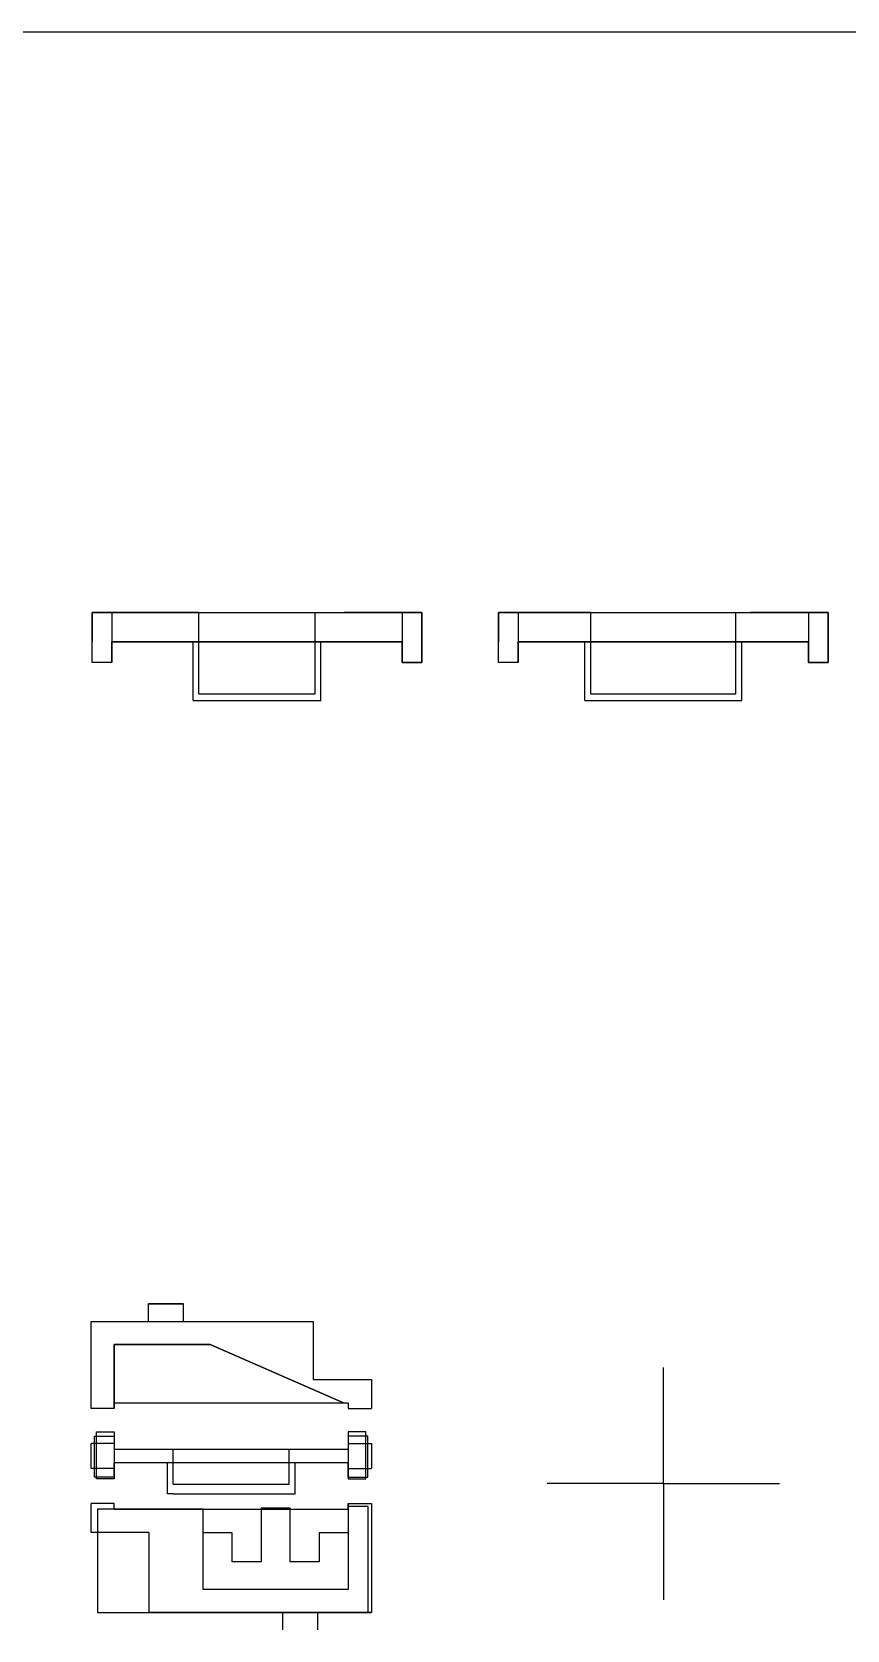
# Model space of a CAD drawing. Extents: x -12.5 to 12.5, y -12.5 to 12.5.
# Drawn here: x -5.44 to 1.58, y -1.26 to 12.5 of the extents above; entities that cross this region are included whole.
import ezdxf

# ---------------------------------------------------------------- set-up
doc = ezdxf.new("R2010")
doc.units = 0
doc.header["$MEASUREMENT"] = 0
for name, color, linetype in [('10_ADHESIVE', 5, 'CONTINUOUS'), ('11_KAPTON', 7, 'CONTINUOUS'), ('12_ADHESIVE', 5, 'CONTINUOUS'), ('13_KAPTON', 2, 'CONTINUOUS'), ('1_KA', 6, 'CONTINUOUS'), ('2_ADH', 6, 'CONTINUOUS'), ('3_KA', 6, 'CONTINUOUS'), ('4_ADH', 6, 'CONTINUOUS'), ('5_CF', 6, 'CONTINUOUS'), ('6_ADHESIVE', 4, 'CONTINUOUS'), ('7_KAPTON', 2, 'CONTINUOUS'), ('8_ADHESIVE', 3, 'CONTINUOUS'), ('9_CF', 3, 'CONTINUOUS')]:
    doc.layers.add(name, color=color, linetype=linetype)

msp = doc.modelspace()

# ---------------------------------------------------------------- linework, layer by layer
at = {"layer": '10_ADHESIVE', "linetype": 'Continuous'}
for p, q in [((-12.5, 12.5), (12.5, 12.5)), ((-4.73, 0.697), (-2.715, 0.697)), ((-4.73, 0.697), (-4.73, 0.647)), ((-2.715, 0.697), (-2.715, 0.647)), ((-4.73, 0.347), (-4.73, 0.297)), ((-4.73, 0.347), (-4.73, 0.297)), ((-4.73, 0.297), (-2.715, 0.297)), ((-2.715, 0.347), (-2.715, 0.297)), ((-4.272, 0.18), (-4.73, 0.18)), ((-4.73, 0.13), (-4.73, 0.18)), ((-2.715, 0.18), (-3.172, 0.18)), ((-2.715, 0.18), (-2.715, 0.13)), ((-4.73, -0.22), (-4.73, -0.17))]:
    msp.add_line(p, q, dxfattribs=at)
at = {"layer": '10_ADHESIVE'}
for p, q in [((-4.92, 7.25), (-4.92, 7.5)), ((-4.92, 7.5), (-4.92, 7.25)), ((-4.25, 7.5), (-4.92, 7.5)), ((-4, 7.5), (-4.25, 7.5)), ((-4, 7.5), (-3, 7.5)), ((-3, 7.5), (-2.75, 7.5)), ((-2.08, 7.5), (-2.75, 7.5)), ((-2.08, 7.5), (-2.08, 7.25)), ((-1.42, 7.25), (-1.42, 7.5)), ((-1.42, 7.5), (-1.42, 7.25)), ((-0.75, 7.5), (-1.42, 7.5)), ((-0.625, 7.5), (-0.875, 7.5)), ((-0.625, 7.5), (0.625, 7.5)), ((0.625, 7.5), (0.75, 7.5)), ((1.42, 7.5), (0.75, 7.5)), ((1.42, 7.5), (1.42, 7.25)), ((-4.92, 7.072), (-4.92, 7.25)), ((-4.92, 7.072), (-4.92, 7.25)), ((-4.75, 7.25), (-4.75, 7.072)), ((-4.75, 7.25), (-4.05, 7.25)), ((-4.05, 6.744), (-4.05, 7.25)), ((-2.95, 6.744), (-2.95, 7.25)), ((-2.95, 7.25), (-2.25, 7.25)), ((-2.25, 7.25), (-2.25, 7.072)), ((-2.08, 7.072), (-2.08, 7.25)), ((-1.42, 7.072), (-1.42, 7.25)), ((-1.42, 7.072), (-1.42, 7.25)), ((-1.25, 7.25), (-1.25, 7.072)), ((-1.25, 7.25), (-0.675, 7.25)), ((-0.675, 6.744), (-0.675, 7.25)), ((0.675, 6.744), (0.675, 7.25)), ((0.675, 7.25), (1.25, 7.25)), ((1.25, 7.25), (1.25, 7.072)), ((1.42, 7.072), (1.42, 7.25)), ((-4.75, 7.072), (-4.92, 7.072)), ((-2.25, 7.072), (-2.08, 7.072)), ((-1.25, 7.072), (-1.42, 7.072)), ((1.25, 7.072), (1.42, 7.072)), ((-4.05, 6.744), (-2.95, 6.744)), ((-3.75, 6.744), (-2.95, 6.744)), ((-0.675, 6.744), (0.675, 6.744)), ((-0.675, 6.744), (0.675, 6.744)), ((-4.434, 1.397), (-4.434, 1.547)), ((-4.434, 1.547), (-4.134, 1.547)), ((-4.134, 1.397), (-4.134, 1.547)), ((-4.93, 0.647), (-4.93, 1.397)), ((-4.93, 1.397), (-4.434, 1.397)), ((-4.134, 1.397), (-3.015, 1.397)), ((-3.015, 1.397), (-3.015, 0.897)), ((-3.015, 0.897), (-2.515, 0.897)), ((-2.515, 0.897), (-2.515, 0.647)), ((-4.73, 0.647), (-4.93, 0.647)), ((-2.715, 0.647), (-2.515, 0.647)), ((-4.73, 0.347), (-4.93, 0.347)), ((-2.715, 0.347), (-2.515, 0.347)), ((-4.272, 0.146), (-4.272, 0.18)), ((-4.272, -0.088), (-4.272, 0.146)), ((-3.172, -0.088), (-3.172, 0.18)), ((-4.73, 0.13), (-4.93, 0.13)), ((-2.715, 0.13), (-2.515, 0.13)), ((-4.222, -0.088), (-4.272, -0.088)), ((-4.222, -0.088), (-3.222, -0.088)), ((-3.222, -0.088), (-3.172, -0.088)), ((-4.73, -0.17), (-4.93, -0.17)), ((-4.73, -0.22), (-3.965, -0.22)), ((-3.965, -0.22), (-2.715, -0.22)), ((-2.715, -0.17), (-2.515, -0.17)), ((-2.715, -0.22), (-2.715, -0.17))]:
    msp.add_line(p, q, dxfattribs=at)
for points in [[(-4.93, 0.13), (-4.93, 0.347)], [(-2.515, 0.347), (-2.515, 0.13)], [(-2.515, -0.17), (-2.515, -1.11), (-4.43, -1.11), (-4.43, -0.42), (-4.93, -0.42), (-4.93, -0.17)]]:
    msp.add_lwpolyline(points, dxfattribs=at)
at = {"layer": '11_KAPTON', "linetype": 'Continuous'}
for p, q in [((-12.5, 12.5), (12.5, 12.5)), ((-4.73, 0.697), (-2.715, 0.697)), ((-4.73, 0.697), (-4.73, 0.647)), ((-2.715, 0.697), (-2.715, 0.647)), ((-4.73, 0.347), (-4.73, 0.297)), ((-4.73, 0.347), (-4.73, 0.297)), ((-4.73, 0.297), (-4.222, 0.297)), ((-3.222, 0.297), (-2.715, 0.297)), ((-2.715, 0.347), (-2.715, 0.297)), ((-4.272, 0.18), (-4.73, 0.18)), ((-4.73, 0.13), (-4.73, 0.18)), ((-2.715, 0.18), (-3.172, 0.18)), ((-2.715, 0.18), (-2.715, 0.13)), ((-4.73, -0.22), (-4.73, -0.17))]:
    msp.add_line(p, q, dxfattribs=at)
at = {"layer": '11_KAPTON'}
for p, q in [((-4.92, 7.25), (-4.92, 7.5)), ((-4.92, 7.5), (-4.92, 7.25)), ((-4.25, 7.5), (-4.92, 7.5)), ((-4, 7.5), (-4.25, 7.5)), ((-4, 6.8), (-4, 7.5)), ((-3, 6.8), (-3, 7.5)), ((-3, 7.5), (-2.75, 7.5)), ((-2.08, 7.5), (-2.75, 7.5)), ((-2.08, 7.5), (-2.08, 7.25)), ((-1.42, 7.25), (-1.42, 7.5)), ((-1.42, 7.5), (-1.42, 7.25)), ((-0.75, 7.5), (-1.42, 7.5)), ((-0.625, 7.5), (-0.875, 7.5)), ((-0.625, 6.8), (-0.625, 7.5)), ((0.625, 6.8), (0.625, 7.5)), ((0.625, 7.5), (0.75, 7.5)), ((1.42, 7.5), (0.75, 7.5)), ((1.42, 7.5), (1.42, 7.25)), ((-4.92, 7.072), (-4.92, 7.25)), ((-4.92, 7.072), (-4.92, 7.25)), ((-4.75, 7.25), (-4.75, 7.072)), ((-4.75, 7.25), (-4.05, 7.25)), ((-4.05, 6.744), (-4.05, 7.25)), ((-2.95, 6.744), (-2.95, 7.25)), ((-2.95, 7.25), (-2.25, 7.25)), ((-2.25, 7.25), (-2.25, 7.072)), ((-2.08, 7.072), (-2.08, 7.25)), ((-1.42, 7.072), (-1.42, 7.25)), ((-1.42, 7.072), (-1.42, 7.25)), ((-1.25, 7.25), (-1.25, 7.072)), ((-1.25, 7.25), (-0.675, 7.25)), ((-0.675, 6.744), (-0.675, 7.25)), ((0.675, 6.744), (0.675, 7.25)), ((0.675, 7.25), (1.25, 7.25)), ((1.25, 7.25), (1.25, 7.072)), ((1.42, 7.072), (1.42, 7.25)), ((-4.75, 7.072), (-4.92, 7.072)), ((-2.25, 7.072), (-2.08, 7.072)), ((-1.25, 7.072), (-1.42, 7.072)), ((1.25, 7.072), (1.42, 7.072)), ((-4.05, 6.744), (-2.95, 6.744)), ((-4, 6.8), (-3, 6.8)), ((-3.75, 6.8), (-3, 6.8)), ((-3.75, 6.744), (-2.95, 6.744)), ((-0.675, 6.744), (0.675, 6.744)), ((-0.675, 6.744), (0.675, 6.744)), ((-0.625, 6.8), (0.625, 6.8)), ((-0.25, 6.8), (0.625, 6.8)), ((-4.434, 1.397), (-4.434, 1.547)), ((-4.434, 1.547), (-4.134, 1.547)), ((-4.134, 1.397), (-4.134, 1.547)), ((-4.93, 0.647), (-4.93, 1.397)), ((-4.93, 1.397), (-4.434, 1.397)), ((-4.134, 1.397), (-3.015, 1.397)), ((-3.015, 1.397), (-3.015, 0.897)), ((0, 0), (0, 1)), ((-3.015, 0.897), (-2.515, 0.897)), ((-2.515, 0.897), (-2.515, 0.647)), ((-4.73, 0.647), (-4.93, 0.647)), ((-2.715, 0.647), (-2.515, 0.647)), ((-4.73, 0.347), (-4.93, 0.347)), ((-4.222, -0.004), (-4.222, 0.297)), ((-3.222, -0.004), (-3.222, 0.297)), ((-2.715, 0.347), (-2.515, 0.347)), ((-4.272, 0.146), (-4.272, 0.18)), ((-4.272, -0.088), (-4.272, 0.146)), ((-3.172, -0.088), (-3.172, 0.18)), ((-4.73, 0.13), (-4.93, 0.13)), ((-2.715, 0.13), (-2.515, 0.13)), ((-4.222, -0.088), (-4.272, -0.088)), ((-4.222, -0.004), (-3.222, -0.004)), ((-4.222, -0.088), (-3.222, -0.088)), ((-3.222, -0.088), (-3.172, -0.088)), ((0, 0), (-1, 0)), ((0, 0), (1, 0)), ((0, 0), (0, -1)), ((-4.73, -0.17), (-4.93, -0.17)), ((-4.73, -0.22), (-3.965, -0.22)), ((-3.965, -0.22), (-2.715, -0.22)), ((-2.715, -0.17), (-2.515, -0.17)), ((-2.715, -0.22), (-2.715, -0.17))]:
    msp.add_line(p, q, dxfattribs=at)
for points in [[(-4.93, 0.13), (-4.93, 0.347)], [(-2.515, 0.347), (-2.515, 0.13)], [(-2.515, -0.17), (-2.515, -1.11), (-4.43, -1.11), (-4.43, -0.42), (-4.93, -0.42), (-4.93, -0.17)]]:
    msp.add_lwpolyline(points, dxfattribs=at)
at = {"layer": '12_ADHESIVE'}
for p, q in [((-4.434, 1.397), (-4.434, 1.547)), ((-4.434, 1.547), (-4.134, 1.547)), ((-4.134, 1.397), (-4.134, 1.547)), ((-4.93, 0.647), (-4.93, 1.397)), ((-4.93, 1.397), (-4.434, 1.397)), ((-4.134, 1.397), (-3.015, 1.397)), ((-3.015, 1.397), (-3.015, 0.897)), ((-3.015, 0.897), (-2.515, 0.897)), ((-2.515, 0.897), (-2.515, 0.647)), ((-4.73, 0.647), (-4.93, 0.647)), ((-2.715, 0.647), (-2.515, 0.647)), ((-4.73, 0.347), (-4.93, 0.347)), ((-2.715, 0.347), (-2.515, 0.347)), ((-4.272, 0.146), (-4.272, 0.18)), ((-4.272, -0.088), (-4.272, 0.146)), ((-3.172, -0.088), (-3.172, 0.18)), ((-4.73, 0.13), (-4.93, 0.13)), ((-2.715, 0.13), (-2.515, 0.13)), ((-4.222, -0.088), (-4.272, -0.088)), ((-4.222, -0.088), (-3.222, -0.088)), ((-3.222, -0.088), (-3.172, -0.088)), ((-4.73, -0.17), (-4.93, -0.17)), ((-4.73, -0.22), (-3.965, -0.22)), ((-3.965, -0.22), (-2.715, -0.22)), ((-2.715, -0.17), (-2.515, -0.17)), ((-2.715, -0.22), (-2.715, -0.17))]:
    msp.add_line(p, q, dxfattribs=at)
at = {"layer": '12_ADHESIVE', "linetype": 'Continuous'}
for p, q in [((-4.73, 0.697), (-2.715, 0.697)), ((-4.73, 0.697), (-4.73, 0.647)), ((-2.715, 0.697), (-2.715, 0.647)), ((-4.73, 0.347), (-4.73, 0.297)), ((-4.73, 0.347), (-4.73, 0.297)), ((-4.73, 0.297), (-2.715, 0.297)), ((-2.715, 0.347), (-2.715, 0.297)), ((-4.272, 0.18), (-4.73, 0.18)), ((-4.73, 0.13), (-4.73, 0.18)), ((-2.715, 0.18), (-3.172, 0.18)), ((-2.715, 0.18), (-2.715, 0.13)), ((-4.73, -0.22), (-4.73, -0.17))]:
    msp.add_line(p, q, dxfattribs=at)
at = {"layer": '12_ADHESIVE'}
for points in [[(-4.93, 0.13), (-4.93, 0.347)], [(-2.515, 0.347), (-2.515, 0.13)], [(-2.515, -0.17), (-2.515, -1.11), (-4.43, -1.11), (-4.43, -0.42), (-4.93, -0.42), (-4.93, -0.17)]]:
    msp.add_lwpolyline(points, dxfattribs=at)
at = {"layer": '13_KAPTON', "linetype": 'Continuous'}
for p, q in [((-12.5, 12.5), (12.5, 12.5)), ((-12.5, 12.5), (12.5, 12.5)), ((-4.73, 0.697), (-2.715, 0.697)), ((-4.73, 0.697), (-4.73, 0.647)), ((-2.715, 0.697), (-2.715, 0.647)), ((-4.73, 0.347), (-4.73, 0.297)), ((-4.73, 0.347), (-4.73, 0.297)), ((-4.73, 0.297), (-2.715, 0.297)), ((-2.715, 0.347), (-2.715, 0.297)), ((-4.272, 0.18), (-4.73, 0.18)), ((-4.73, 0.13), (-4.73, 0.18)), ((-2.715, 0.18), (-3.172, 0.18)), ((-2.715, 0.18), (-2.715, 0.13)), ((-4.73, -0.22), (-4.73, -0.17))]:
    msp.add_line(p, q, dxfattribs=at)
at = {"layer": '13_KAPTON'}
for p, q in [((-4.92, 7.072), (-4.92, 7.5)), ((-4.92, 7.5), (-2.08, 7.5)), ((-4.92, 7.25), (-4.92, 7.5)), ((-4.92, 7.5), (-4.92, 7.25)), ((-4.25, 7.5), (-4.92, 7.5)), ((-4, 7.5), (-4.25, 7.5)), ((-4, 7.5), (-3, 7.5)), ((-3, 7.5), (-2.75, 7.5)), ((-2.08, 7.5), (-2.75, 7.5)), ((-2.08, 7.5), (-2.08, 7.072)), ((-2.08, 7.5), (-2.08, 7.25)), ((-1.42, 7.072), (-1.42, 7.5)), ((-1.42, 7.5), (1.42, 7.5)), ((-1.42, 7.25), (-1.42, 7.5)), ((-1.42, 7.5), (-1.42, 7.25)), ((-0.75, 7.5), (-1.42, 7.5)), ((-0.625, 7.5), (-0.875, 7.5)), ((-0.625, 7.5), (0.625, 7.5)), ((0.625, 7.5), (0.75, 7.5)), ((1.42, 7.5), (0.75, 7.5)), ((1.42, 7.5), (1.42, 7.072)), ((1.42, 7.5), (1.42, 7.25)), ((-4.92, 7.072), (-4.92, 7.25)), ((-4.92, 7.072), (-4.92, 7.25)), ((-4.75, 7.072), (-4.75, 7.25)), ((-4.75, 7.25), (-2.25, 7.25)), ((-4.75, 7.25), (-4.75, 7.072)), ((-4.75, 7.25), (-4.05, 7.25)), ((-4.05, 6.744), (-4.05, 7.25)), ((-2.95, 6.744), (-2.95, 7.25)), ((-2.95, 7.25), (-2.25, 7.25)), ((-2.25, 7.25), (-2.25, 7.072)), ((-2.25, 7.25), (-2.25, 7.072)), ((-2.08, 7.072), (-2.08, 7.25)), ((-1.42, 7.072), (-1.42, 7.25)), ((-1.42, 7.072), (-1.42, 7.25)), ((-1.25, 7.072), (-1.25, 7.25)), ((-1.25, 7.25), (1.25, 7.25)), ((-1.25, 7.25), (-1.25, 7.072)), ((-1.25, 7.25), (-0.675, 7.25)), ((-0.675, 6.744), (-0.675, 7.25)), ((0.675, 6.744), (0.675, 7.25)), ((0.675, 7.25), (1.25, 7.25)), ((1.25, 7.25), (1.25, 7.072)), ((1.25, 7.25), (1.25, 7.072)), ((1.42, 7.072), (1.42, 7.25)), ((-4.75, 7.072), (-4.92, 7.072)), ((-4.75, 7.072), (-4.92, 7.072)), ((-4.75, 7.072), (-4.92, 7.072)), ((-2.08, 7.072), (-2.25, 7.072)), ((-2.08, 7.072), (-2.25, 7.072)), ((-2.25, 7.072), (-2.08, 7.072)), ((-1.25, 7.072), (-1.42, 7.072)), ((-1.25, 7.072), (-1.42, 7.072)), ((-1.25, 7.072), (-1.42, 7.072)), ((1.42, 7.072), (1.25, 7.072)), ((1.42, 7.072), (1.25, 7.072)), ((1.25, 7.072), (1.42, 7.072)), ((-4.05, 6.744), (-2.95, 6.744)), ((-3.75, 6.744), (-2.95, 6.744)), ((-0.675, 6.744), (0.675, 6.744)), ((-0.675, 6.744), (0.675, 6.744)), ((-4.434, 1.397), (-4.434, 1.547)), ((-4.434, 1.547), (-4.134, 1.547)), ((-4.134, 1.397), (-4.134, 1.547)), ((-4.93, 0.647), (-4.93, 1.397)), ((-4.93, 1.397), (-4.434, 1.397)), ((-4.134, 1.397), (-3.015, 1.397)), ((-3.015, 1.397), (-3.015, 0.897)), ((0, 0), (0, 1)), ((0, 0), (0, 1)), ((-3.015, 0.897), (-2.515, 0.897)), ((-2.515, 0.897), (-2.515, 0.647)), ((-4.73, 0.647), (-4.93, 0.647)), ((-2.715, 0.647), (-2.515, 0.647)), ((-4.73, 0.347), (-4.93, 0.347)), ((-2.715, 0.347), (-2.515, 0.347)), ((-3.172, 0.18), (-4.272, 0.18)), ((-4.73, 0.13), (-4.93, 0.13)), ((-2.715, 0.13), (-2.515, 0.13)), ((0, 0), (-1, 0)), ((0, 0), (-1, 0)), ((0, 0), (1, 0)), ((0, 0), (0, -1)), ((0, 0), (0, -1)), ((0, 0), (1, 0)), ((-4.73, -0.17), (-4.93, -0.17)), ((-4.73, -0.22), (-3.965, -0.22)), ((-3.965, -0.22), (-2.715, -0.22)), ((-2.715, -0.17), (-2.515, -0.17)), ((-2.715, -0.22), (-2.715, -0.17))]:
    msp.add_line(p, q, dxfattribs=at)
for points in [[(-4.93, 0.13), (-4.93, 0.347)], [(-2.515, 0.347), (-2.515, 0.13)], [(-2.515, -0.17), (-2.515, -1.11), (-4.43, -1.11), (-4.43, -0.42), (-4.93, -0.42), (-4.93, -0.17)]]:
    msp.add_lwpolyline(points, dxfattribs=at)
at = {"layer": '1_KA'}
for p, q in [((-4.434, 1.397), (-4.434, 1.547)), ((-4.434, 1.547), (-4.134, 1.547)), ((-4.134, 1.397), (-4.134, 1.547)), ((-4.93, 0.647), (-4.93, 1.397)), ((-4.93, 1.397), (-4.434, 1.397)), ((-4.134, 1.397), (-3.015, 1.397)), ((-3.015, 1.397), (-3.015, 0.897)), ((-3.015, 0.897), (-2.515, 0.897)), ((-2.515, 0.897), (-2.515, 0.647)), ((-4.73, 0.647), (-4.93, 0.647)), ((-2.715, 0.647), (-2.515, 0.647)), ((-4.73, 0.347), (-4.93, 0.347)), ((-2.715, 0.347), (-2.515, 0.347)), ((-3.172, 0.18), (-4.272, 0.18)), ((-4.73, 0.13), (-4.93, 0.13)), ((-2.715, 0.13), (-2.515, 0.13)), ((-4.73, -0.17), (-4.93, -0.17)), ((-4.73, -0.22), (-3.965, -0.22)), ((-3.965, -0.22), (-2.715, -0.22)), ((-2.715, -0.17), (-2.515, -0.17)), ((-2.715, -0.22), (-2.715, -0.17))]:
    msp.add_line(p, q, dxfattribs=at)
at = {"layer": '1_KA', "linetype": 'Continuous'}
for p, q in [((-4.73, 0.697), (-2.715, 0.697)), ((-4.73, 0.697), (-4.73, 0.647)), ((-2.715, 0.697), (-2.715, 0.647)), ((-4.73, 0.347), (-4.73, 0.297)), ((-4.73, 0.347), (-4.73, 0.297)), ((-4.73, 0.297), (-2.715, 0.297)), ((-2.715, 0.347), (-2.715, 0.297)), ((-4.272, 0.18), (-4.73, 0.18)), ((-4.73, 0.13), (-4.73, 0.18)), ((-2.715, 0.18), (-3.172, 0.18)), ((-2.715, 0.18), (-2.715, 0.13)), ((-4.73, -0.22), (-4.73, -0.17))]:
    msp.add_line(p, q, dxfattribs=at)
at = {"layer": '1_KA'}
for points in [[(-4.93, 0.13), (-4.93, 0.347)], [(-2.515, 0.347), (-2.515, 0.13)], [(-2.515, -0.17), (-2.515, -1.11), (-4.43, -1.11), (-4.43, -0.42), (-4.93, -0.42), (-4.93, -0.17)]]:
    msp.add_lwpolyline(points, dxfattribs=at)
at = {"layer": '2_ADH', "linetype": 'Continuous'}
for p, q in [((-12.5, 12.5), (12.5, 12.5)), ((-12.5, 12.5), (12.5, 12.5)), ((-4.73, 0.697), (-2.715, 0.697)), ((-4.73, 0.697), (-4.73, 0.647)), ((-2.715, 0.697), (-2.715, 0.647)), ((-4.73, 0.347), (-4.73, 0.297)), ((-4.73, 0.347), (-4.73, 0.297)), ((-4.73, 0.297), (-2.715, 0.297)), ((-2.715, 0.347), (-2.715, 0.297)), ((-4.272, 0.18), (-4.73, 0.18)), ((-4.73, 0.13), (-4.73, 0.18)), ((-2.715, 0.18), (-3.172, 0.18)), ((-2.715, 0.18), (-2.715, 0.13)), ((-4.73, -0.22), (-4.73, -0.17))]:
    msp.add_line(p, q, dxfattribs=at)
at = {"layer": '2_ADH'}
for p, q in [((-4.92, 7.25), (-4.92, 7.5)), ((-4.92, 7.5), (-4.92, 7.25)), ((-4.25, 7.5), (-4.92, 7.5)), ((-4.92, 7.072), (-4.92, 7.5)), ((-4.92, 7.5), (-2.08, 7.5)), ((-4, 7.5), (-4.25, 7.5)), ((-4, 7.5), (-3, 7.5)), ((-3, 7.5), (-2.75, 7.5)), ((-2.08, 7.5), (-2.75, 7.5)), ((-2.08, 7.5), (-2.08, 7.25)), ((-2.08, 7.5), (-2.08, 7.072)), ((-1.42, 7.25), (-1.42, 7.5)), ((-1.42, 7.5), (-1.42, 7.25)), ((-0.75, 7.5), (-1.42, 7.5)), ((-1.42, 7.072), (-1.42, 7.5)), ((-1.42, 7.5), (1.42, 7.5)), ((-0.625, 7.5), (-0.875, 7.5)), ((-0.625, 7.5), (0.625, 7.5)), ((0.625, 7.5), (0.75, 7.5)), ((1.42, 7.5), (0.75, 7.5)), ((1.42, 7.5), (1.42, 7.25)), ((1.42, 7.5), (1.42, 7.072)), ((-4.92, 7.072), (-4.92, 7.25)), ((-4.92, 7.072), (-4.92, 7.25)), ((-4.75, 7.25), (-4.75, 7.072)), ((-4.75, 7.25), (-4.05, 7.25)), ((-4.75, 7.072), (-4.75, 7.25)), ((-4.75, 7.25), (-2.25, 7.25)), ((-4.05, 6.744), (-4.05, 7.25)), ((-2.95, 6.744), (-2.95, 7.25)), ((-2.95, 7.25), (-2.25, 7.25)), ((-2.25, 7.25), (-2.25, 7.072)), ((-2.25, 7.25), (-2.25, 7.072)), ((-2.08, 7.072), (-2.08, 7.25)), ((-1.42, 7.072), (-1.42, 7.25)), ((-1.42, 7.072), (-1.42, 7.25)), ((-1.25, 7.25), (-1.25, 7.072)), ((-1.25, 7.25), (-0.675, 7.25)), ((-1.25, 7.072), (-1.25, 7.25)), ((-1.25, 7.25), (1.25, 7.25)), ((-0.675, 6.744), (-0.675, 7.25)), ((0.675, 6.744), (0.675, 7.25)), ((0.675, 7.25), (1.25, 7.25)), ((1.25, 7.25), (1.25, 7.072)), ((1.25, 7.25), (1.25, 7.072)), ((1.42, 7.072), (1.42, 7.25)), ((-4.75, 7.072), (-4.92, 7.072)), ((-4.75, 7.072), (-4.92, 7.072)), ((-4.75, 7.072), (-4.92, 7.072)), ((-2.25, 7.072), (-2.08, 7.072)), ((-2.08, 7.072), (-2.25, 7.072)), ((-2.08, 7.072), (-2.25, 7.072)), ((-1.25, 7.072), (-1.42, 7.072)), ((-1.25, 7.072), (-1.42, 7.072)), ((-1.25, 7.072), (-1.42, 7.072)), ((1.25, 7.072), (1.42, 7.072)), ((1.42, 7.072), (1.25, 7.072)), ((1.42, 7.072), (1.25, 7.072)), ((-4.05, 6.744), (-2.95, 6.744)), ((-3.75, 6.744), (-2.95, 6.744)), ((-0.675, 6.744), (0.675, 6.744)), ((-0.675, 6.744), (0.675, 6.744)), ((-4.434, 1.397), (-4.434, 1.547)), ((-4.434, 1.547), (-4.134, 1.547)), ((-4.134, 1.397), (-4.134, 1.547)), ((-4.93, 0.647), (-4.93, 1.397)), ((-4.93, 1.397), (-4.434, 1.397)), ((-4.134, 1.397), (-3.015, 1.397)), ((-3.015, 1.397), (-3.015, 0.897)), ((0, 0), (0, 1)), ((0, 0), (0, 1)), ((-3.015, 0.897), (-2.515, 0.897)), ((-2.515, 0.897), (-2.515, 0.647)), ((-4.73, 0.647), (-4.93, 0.647)), ((-2.715, 0.647), (-2.515, 0.647)), ((-4.73, 0.347), (-4.93, 0.347)), ((-2.715, 0.347), (-2.515, 0.347)), ((-4.272, 0.146), (-4.272, 0.18)), ((-4.272, -0.088), (-4.272, 0.146)), ((-3.172, -0.088), (-3.172, 0.18)), ((-4.73, 0.13), (-4.93, 0.13)), ((-2.715, 0.13), (-2.515, 0.13)), ((0, 0), (-1, 0)), ((0, 0), (0, -1)), ((0, 0), (1, 0)), ((-4.222, -0.088), (-4.272, -0.088)), ((-4.222, -0.088), (-3.222, -0.088)), ((-3.222, -0.088), (-3.172, -0.088)), ((0, 0), (-1, 0)), ((0, 0), (1, 0)), ((0, 0), (0, -1)), ((-4.73, -0.17), (-4.93, -0.17)), ((-4.73, -0.22), (-3.965, -0.22)), ((-3.965, -0.22), (-2.715, -0.22)), ((-2.715, -0.17), (-2.515, -0.17)), ((-2.715, -0.22), (-2.715, -0.17))]:
    msp.add_line(p, q, dxfattribs=at)
for points in [[(-4.93, 0.13), (-4.93, 0.347)], [(-2.515, 0.347), (-2.515, 0.13)], [(-2.515, -0.17), (-2.515, -1.11), (-4.43, -1.11), (-4.43, -0.42), (-4.93, -0.42), (-4.93, -0.17)]]:
    msp.add_lwpolyline(points, dxfattribs=at)
at = {"layer": '3_KA', "linetype": 'Continuous'}
for p, q in [((-12.5, 12.5), (12.5, 12.5)), ((-4.73, 0.697), (-2.715, 0.697)), ((-4.73, 0.697), (-4.73, 0.647)), ((-2.715, 0.697), (-2.715, 0.647)), ((-4.73, 0.347), (-4.73, 0.297)), ((-4.73, 0.347), (-4.73, 0.297)), ((-4.73, 0.297), (-4.222, 0.297)), ((-3.222, 0.297), (-2.715, 0.297)), ((-2.715, 0.347), (-2.715, 0.297)), ((-4.272, 0.18), (-4.73, 0.18)), ((-4.73, 0.13), (-4.73, 0.18)), ((-2.715, 0.18), (-3.172, 0.18)), ((-2.715, 0.18), (-2.715, 0.13)), ((-4.73, -0.22), (-4.73, -0.17))]:
    msp.add_line(p, q, dxfattribs=at)
at = {"layer": '3_KA'}
for p, q in [((-4.92, 7.25), (-4.92, 7.5)), ((-4.92, 7.5), (-4.92, 7.25)), ((-4.25, 7.5), (-4.92, 7.5)), ((-4, 7.5), (-4.25, 7.5)), ((-4, 6.8), (-4, 7.5)), ((-3, 6.8), (-3, 7.5)), ((-3, 7.5), (-2.75, 7.5)), ((-2.08, 7.5), (-2.75, 7.5)), ((-2.08, 7.5), (-2.08, 7.25)), ((-1.42, 7.25), (-1.42, 7.5)), ((-1.42, 7.5), (-1.42, 7.25)), ((-0.75, 7.5), (-1.42, 7.5)), ((-0.625, 7.5), (-0.875, 7.5)), ((-0.625, 6.8), (-0.625, 7.5)), ((0.625, 6.8), (0.625, 7.5)), ((0.625, 7.5), (0.75, 7.5)), ((1.42, 7.5), (0.75, 7.5)), ((1.42, 7.5), (1.42, 7.25)), ((-4.92, 7.072), (-4.92, 7.25)), ((-4.92, 7.072), (-4.92, 7.25)), ((-4.75, 7.25), (-4.75, 7.072)), ((-4.75, 7.25), (-4.05, 7.25)), ((-4.05, 6.744), (-4.05, 7.25)), ((-2.95, 6.744), (-2.95, 7.25)), ((-2.95, 7.25), (-2.25, 7.25)), ((-2.25, 7.25), (-2.25, 7.072)), ((-2.08, 7.072), (-2.08, 7.25)), ((-1.42, 7.072), (-1.42, 7.25)), ((-1.42, 7.072), (-1.42, 7.25)), ((-1.25, 7.25), (-1.25, 7.072)), ((-1.25, 7.25), (-0.675, 7.25)), ((-0.675, 6.744), (-0.675, 7.25)), ((0.675, 6.744), (0.675, 7.25)), ((0.675, 7.25), (1.25, 7.25)), ((1.25, 7.25), (1.25, 7.072)), ((1.42, 7.072), (1.42, 7.25)), ((-4.75, 7.072), (-4.92, 7.072)), ((-2.25, 7.072), (-2.08, 7.072)), ((-1.25, 7.072), (-1.42, 7.072)), ((1.25, 7.072), (1.42, 7.072)), ((-4.05, 6.744), (-2.95, 6.744)), ((-4, 6.8), (-3, 6.8)), ((-3.75, 6.8), (-3, 6.8)), ((-3.75, 6.744), (-2.95, 6.744)), ((-0.675, 6.744), (0.675, 6.744)), ((-0.675, 6.744), (0.675, 6.744)), ((-0.625, 6.8), (0.625, 6.8)), ((-0.25, 6.8), (0.625, 6.8)), ((-4.434, 1.397), (-4.434, 1.547)), ((-4.434, 1.547), (-4.134, 1.547)), ((-4.134, 1.397), (-4.134, 1.547)), ((-4.93, 0.647), (-4.93, 1.397)), ((-4.93, 1.397), (-4.434, 1.397)), ((-4.134, 1.397), (-3.015, 1.397)), ((-3.015, 1.397), (-3.015, 0.897)), ((0, 0), (0, 1)), ((-3.015, 0.897), (-2.515, 0.897)), ((-2.515, 0.897), (-2.515, 0.647)), ((-4.73, 0.647), (-4.93, 0.647)), ((-2.715, 0.647), (-2.515, 0.647)), ((-4.73, 0.347), (-4.93, 0.347)), ((-4.222, -0.004), (-4.222, 0.297)), ((-3.222, -0.004), (-3.222, 0.297)), ((-2.715, 0.347), (-2.515, 0.347)), ((-4.272, 0.146), (-4.272, 0.18)), ((-4.272, -0.088), (-4.272, 0.146)), ((-3.172, -0.088), (-3.172, 0.18)), ((-4.73, 0.13), (-4.93, 0.13)), ((-2.715, 0.13), (-2.515, 0.13)), ((-4.222, -0.088), (-4.272, -0.088)), ((-4.222, -0.004), (-3.222, -0.004)), ((-4.222, -0.088), (-3.222, -0.088)), ((-3.222, -0.088), (-3.172, -0.088)), ((0, 0), (-1, 0)), ((0, 0), (1, 0)), ((0, 0), (0, -1)), ((-4.73, -0.17), (-4.93, -0.17)), ((-4.73, -0.22), (-3.965, -0.22)), ((-3.965, -0.22), (-2.715, -0.22)), ((-2.715, -0.17), (-2.515, -0.17)), ((-2.715, -0.22), (-2.715, -0.17))]:
    msp.add_line(p, q, dxfattribs=at)
for points in [[(-4.93, 0.13), (-4.93, 0.347)], [(-2.515, 0.347), (-2.515, 0.13)], [(-2.515, -0.17), (-2.515, -1.11), (-4.43, -1.11), (-4.43, -0.42), (-4.93, -0.42), (-4.93, -0.17)]]:
    msp.add_lwpolyline(points, dxfattribs=at)
at = {"layer": '4_ADH', "linetype": 'Continuous'}
for p, q in [((-12.5, 12.5), (12.5, 12.5)), ((-4.73, 0.697), (-2.715, 0.697)), ((-4.73, 0.697), (-4.73, 0.647)), ((-2.715, 0.697), (-2.715, 0.647)), ((-4.73, 0.347), (-4.73, 0.297)), ((-4.73, 0.347), (-4.73, 0.297)), ((-4.73, 0.297), (-2.715, 0.297)), ((-2.715, 0.347), (-2.715, 0.297)), ((-4.272, 0.18), (-4.73, 0.18)), ((-4.73, 0.13), (-4.73, 0.18)), ((-2.715, 0.18), (-3.172, 0.18)), ((-2.715, 0.18), (-2.715, 0.13)), ((-4.73, -0.22), (-4.73, -0.17))]:
    msp.add_line(p, q, dxfattribs=at)
at = {"layer": '4_ADH'}
for p, q in [((-4.92, 7.25), (-4.92, 7.5)), ((-4.92, 7.5), (-4.92, 7.25)), ((-4.25, 7.5), (-4.92, 7.5)), ((-4, 7.5), (-4.25, 7.5)), ((-4, 7.5), (-3, 7.5)), ((-3, 7.5), (-2.75, 7.5)), ((-2.08, 7.5), (-2.75, 7.5)), ((-2.08, 7.5), (-2.08, 7.25)), ((-1.42, 7.25), (-1.42, 7.5)), ((-1.42, 7.5), (-1.42, 7.25)), ((-0.75, 7.5), (-1.42, 7.5)), ((-0.625, 7.5), (-0.875, 7.5)), ((-0.625, 7.5), (0.625, 7.5)), ((0.625, 7.5), (0.75, 7.5)), ((1.42, 7.5), (0.75, 7.5)), ((1.42, 7.5), (1.42, 7.25)), ((-4.92, 7.072), (-4.92, 7.25)), ((-4.92, 7.072), (-4.92, 7.25)), ((-4.75, 7.25), (-4.75, 7.072)), ((-4.75, 7.25), (-4.05, 7.25)), ((-4.05, 6.744), (-4.05, 7.25)), ((-2.95, 6.744), (-2.95, 7.25)), ((-2.95, 7.25), (-2.25, 7.25)), ((-2.25, 7.25), (-2.25, 7.072)), ((-2.08, 7.072), (-2.08, 7.25)), ((-1.42, 7.072), (-1.42, 7.25)), ((-1.42, 7.072), (-1.42, 7.25)), ((-1.25, 7.25), (-1.25, 7.072)), ((-1.25, 7.25), (-0.675, 7.25)), ((-0.675, 6.744), (-0.675, 7.25)), ((0.675, 6.744), (0.675, 7.25)), ((0.675, 7.25), (1.25, 7.25)), ((1.25, 7.25), (1.25, 7.072)), ((1.42, 7.072), (1.42, 7.25)), ((-4.75, 7.072), (-4.92, 7.072)), ((-2.25, 7.072), (-2.08, 7.072)), ((-1.25, 7.072), (-1.42, 7.072)), ((1.25, 7.072), (1.42, 7.072)), ((-4.05, 6.744), (-2.95, 6.744)), ((-3.75, 6.744), (-2.95, 6.744)), ((-0.675, 6.744), (0.675, 6.744)), ((-0.675, 6.744), (0.675, 6.744)), ((-4.434, 1.397), (-4.434, 1.547)), ((-4.434, 1.547), (-4.134, 1.547)), ((-4.134, 1.397), (-4.134, 1.547)), ((-4.93, 0.647), (-4.93, 1.397)), ((-4.93, 1.397), (-4.434, 1.397)), ((-4.134, 1.397), (-3.015, 1.397)), ((-3.015, 1.397), (-3.015, 0.897)), ((-3.015, 0.897), (-2.515, 0.897)), ((-2.515, 0.897), (-2.515, 0.647)), ((-4.73, 0.647), (-4.93, 0.647)), ((-2.715, 0.647), (-2.515, 0.647)), ((-4.73, 0.347), (-4.93, 0.347)), ((-2.715, 0.347), (-2.515, 0.347)), ((-4.272, 0.146), (-4.272, 0.18)), ((-4.272, -0.088), (-4.272, 0.146)), ((-3.172, -0.088), (-3.172, 0.18)), ((-4.73, 0.13), (-4.93, 0.13)), ((-2.715, 0.13), (-2.515, 0.13)), ((-4.222, -0.088), (-4.272, -0.088)), ((-4.222, -0.088), (-3.222, -0.088)), ((-3.222, -0.088), (-3.172, -0.088)), ((-4.73, -0.17), (-4.93, -0.17)), ((-4.73, -0.22), (-3.965, -0.22)), ((-3.965, -0.22), (-2.715, -0.22)), ((-2.715, -0.17), (-2.515, -0.17)), ((-2.715, -0.22), (-2.715, -0.17))]:
    msp.add_line(p, q, dxfattribs=at)
for points in [[(-4.93, 0.13), (-4.93, 0.347)], [(-2.515, 0.347), (-2.515, 0.13)], [(-2.515, -0.17), (-2.515, -1.11), (-4.43, -1.11), (-4.43, -0.42), (-4.93, -0.42), (-4.93, -0.17)]]:
    msp.add_lwpolyline(points, dxfattribs=at)
at = {"layer": '5_CF', "linetype": 'Continuous'}
for p, q in [((-12.5, 12.5), (12.5, 12.5)), ((-3.905, 1.197), (-4.73, 1.197)), ((-4.73, 1.197), (-4.73, 0.647)), ((-2.755, 0.697), (-3.905, 1.197)), ((-2.755, 0.697), (-2.715, 0.697)), ((-2.715, 0.697), (-2.715, 0.647)), ((-4.73, 0.347), (-4.73, 0.297)), ((-4.73, 0.297), (-2.715, 0.297)), ((-2.715, 0.347), (-2.715, 0.297)), ((-2.715, 0.18), (-4.73, 0.18)), ((-4.73, 0.13), (-4.73, 0.18)), ((-2.715, 0.18), (-2.715, 0.13)), ((-4.73, -0.22), (-4.73, -0.17)), ((-3.965, -0.22), (-4.73, -0.22))]:
    msp.add_line(p, q, dxfattribs=at)
at = {"layer": '5_CF'}
for p, q in [((-4.92, 7.072), (-4.92, 7.5)), ((-4.92, 7.5), (-4.75, 7.5)), ((-4.75, 7.5), (-2.25, 7.5)), ((-2.08, 7.5), (-2.25, 7.5)), ((-2.08, 7.072), (-2.08, 7.5)), ((-1.42, 7.072), (-1.42, 7.5)), ((-1.42, 7.5), (-1.25, 7.5)), ((-1.25, 7.5), (1.25, 7.5)), ((1.42, 7.5), (1.25, 7.5)), ((1.42, 7.072), (1.42, 7.5)), ((-2.25, 7.25), (-4.75, 7.25)), ((-4.75, 7.25), (-4.75, 7.072)), ((-2.25, 7.25), (-2.25, 7.072)), ((1.25, 7.25), (-1.25, 7.25)), ((-1.25, 7.25), (-1.25, 7.072)), ((1.25, 7.25), (1.25, 7.072)), ((-4.75, 7.072), (-4.92, 7.072)), ((-2.25, 7.072), (-2.08, 7.072)), ((-1.25, 7.072), (-1.42, 7.072)), ((1.25, 7.072), (1.42, 7.072)), ((0, 0), (0, 1)), ((-4.73, 0.647), (-4.93, 0.647)), ((-2.715, 0.647), (-2.515, 0.647)), ((-4.73, 0.347), (-4.93, 0.347)), ((-2.715, 0.347), (-2.515, 0.347)), ((-4.73, 0.13), (-4.93, 0.13)), ((-2.715, 0.13), (-2.515, 0.13)), ((0, 0), (-1, 0)), ((0, 0), (1, 0)), ((0, 0), (0, -1)), ((-4.93, -0.42), (-4.93, -0.17)), ((-4.73, -0.17), (-4.93, -0.17)), ((-2.715, -0.17), (-2.515, -0.17)), ((-2.515, -0.17), (-2.515, -1.11)), ((-4.43, -0.42), (-4.93, -0.42)), ((-4.43, -1.11), (-4.43, -0.42)), ((-4.43, -1.11), (-3.28, -1.11)), ((-3.28, -1.11), (-3.28, -1.26)), ((-2.98, -1.11), (-2.515, -1.11)), ((-2.98, -1.11), (-2.98, -1.26))]:
    msp.add_line(p, q, dxfattribs=at)
at = {"layer": '5_CF', "linetype": 'ByBlock'}
for p, q in [((-3.965, -0.423), (-3.965, -0.22)), ((-3.215, -0.21), (-3.465, -0.21)), ((-3.465, -0.21), (-3.465, -0.673)), ((-3.215, -0.673), (-3.215, -0.21)), ((-2.715, -0.17), (-2.715, -0.423)), ((-3.715, -0.423), (-3.965, -0.423)), ((-3.715, -0.673), (-3.715, -0.423)), ((-2.715, -0.423), (-2.965, -0.423)), ((-2.965, -0.423), (-2.965, -0.673)), ((-3.465, -0.673), (-3.715, -0.673)), ((-2.965, -0.673), (-3.215, -0.673))]:
    msp.add_line(p, q, dxfattribs=at)
at = {"layer": '5_CF'}
for points in [[(-4.93, 0.647), (-4.93, 1.397), (-3.015, 1.397), (-3.015, 0.897), (-2.515, 0.897), (-2.515, 0.647)], [(-4.73, 1.197), (-3.905, 1.197), (-2.755, 0.697), (-2.715, 0.697), (-2.715, 0.647)], [(-4.73, 0.647), (-4.73, 1.197)], [(-4.93, 0.13), (-4.93, 0.347)], [(-2.515, 0.347), (-2.515, 0.13)]]:
    msp.add_lwpolyline(points, dxfattribs=at)
at = {"layer": '6_ADHESIVE', "linetype": 'Continuous'}
for p, q in [((-12.5, 12.5), (12.5, 12.5)), ((-4.73, 0.297), (-2.715, 0.297)), ((-2.715, 0.18), (-4.73, 0.18)), ((-3.965, -0.22), (-4.73, -0.22))]:
    msp.add_line(p, q, dxfattribs=at)
at = {"layer": '6_ADHESIVE'}
for p, q in [((-4.92, 7.072), (-4.92, 7.5)), ((-4.92, 7.5), (-4.75, 7.5)), ((-4.75, 7.5), (-2.25, 7.5)), ((-2.08, 7.5), (-2.25, 7.5)), ((-2.08, 7.072), (-2.08, 7.5)), ((-1.42, 7.072), (-1.42, 7.5)), ((-1.42, 7.5), (-1.25, 7.5)), ((-1.25, 7.5), (1.25, 7.5)), ((1.42, 7.5), (1.25, 7.5)), ((1.42, 7.072), (1.42, 7.5)), ((-2.25, 7.25), (-4.75, 7.25)), ((-4.75, 7.25), (-4.75, 7.072)), ((-2.25, 7.25), (-2.25, 7.072)), ((1.25, 7.25), (-1.25, 7.25)), ((-1.25, 7.25), (-1.25, 7.072)), ((1.25, 7.25), (1.25, 7.072)), ((-4.75, 7.072), (-4.92, 7.072)), ((-2.25, 7.072), (-2.08, 7.072)), ((-1.25, 7.072), (-1.42, 7.072)), ((1.25, 7.072), (1.42, 7.072)), ((0, 0), (0, 1)), ((-4.883, 0.041), (-4.883, 0.447)), ((-4.883, 0.447), (-4.73, 0.447)), ((-4.73, 0.447), (-4.73, 0.297)), ((-2.562, 0.447), (-2.715, 0.447)), ((-2.715, 0.447), (-2.715, 0.297)), ((-2.562, 0.041), (-2.562, 0.447)), ((-4.73, 0.18), (-4.73, 0.041)), ((-2.715, 0.18), (-2.715, 0.041)), ((-4.73, 0.041), (-4.883, 0.041)), ((-2.715, 0.041), (-2.562, 0.041)), ((0, 0), (-1, 0)), ((0, 0), (1, 0)), ((0, 0), (0, -1)), ((-4.73, -0.22), (-4.873, -0.22)), ((-4.873, -0.22), (-4.873, -1.11)), ((-2.542, -0.197), (-2.715, -0.197)), ((-2.715, -0.197), (-2.715, -0.423)), ((-2.542, -1.11), (-2.542, -0.197)), ((-4.873, -1.11), (-2.542, -1.11))]:
    msp.add_line(p, q, dxfattribs=at)
at = {"layer": '6_ADHESIVE', "linetype": 'ByBlock'}
for p, q in [((-3.965, -0.423), (-3.965, -0.22)), ((-3.465, -0.21), (-3.465, -0.673)), ((-3.215, -0.21), (-3.465, -0.21)), ((-3.215, -0.673), (-3.215, -0.21)), ((-3.715, -0.423), (-3.965, -0.423)), ((-3.715, -0.673), (-3.715, -0.423)), ((-2.965, -0.423), (-2.965, -0.673)), ((-2.715, -0.423), (-2.965, -0.423)), ((-3.465, -0.673), (-3.715, -0.673)), ((-2.965, -0.673), (-3.215, -0.673))]:
    msp.add_line(p, q, dxfattribs=at)
at = {"layer": '7_KAPTON', "linetype": 'Continuous'}
msp.add_line((-12.5, 12.5), (12.5, 12.5), dxfattribs=at)
at = {"layer": '7_KAPTON'}
for p, q in [((-4.92, 7.5), (-4.75, 7.5)), ((-4.92, 7.072), (-4.92, 7.5)), ((-4.75, 7.5), (-4.75, 7.25)), ((-2.25, 7.5), (-2.25, 7.25)), ((-2.08, 7.5), (-2.25, 7.5)), ((-2.08, 7.5), (-2.08, 7.072)), ((-1.42, 7.5), (-1.25, 7.5)), ((-1.42, 7.072), (-1.42, 7.5)), ((-1.25, 7.5), (-1.25, 7.25)), ((1.25, 7.5), (1.25, 7.25)), ((1.42, 7.5), (1.25, 7.5)), ((1.42, 7.5), (1.42, 7.072)), ((-4.75, 7.25), (-4.75, 7.072)), ((-2.25, 7.072), (-2.25, 7.25)), ((-1.25, 7.25), (-1.25, 7.072)), ((1.25, 7.072), (1.25, 7.25)), ((-4.75, 7.072), (-4.92, 7.072)), ((-2.08, 7.072), (-2.25, 7.072)), ((-1.25, 7.072), (-1.42, 7.072)), ((1.42, 7.072), (1.25, 7.072)), ((-4.434, 1.397), (-4.434, 1.547)), ((-4.134, 1.397), (-4.134, 1.547)), ((-4.93, 0.647), (-4.93, 1.397)), ((-4.93, 1.397), (-4.434, 1.397)), ((-4.134, 1.397), (-3.015, 1.397)), ((-3.015, 1.397), (-3.015, 0.897)), ((-4.73, 1.197), (-4.73, 0.647)), ((-3.015, 0.897), (-2.515, 0.897)), ((-2.515, 0.897), (-2.515, 0.647)), ((-2.755, 0.697), (-2.715, 0.697)), ((-2.715, 0.697), (-2.715, 0.647)), ((-4.73, 0.647), (-4.93, 0.647)), ((-2.715, 0.647), (-2.515, 0.647)), ((-4.73, 0.347), (-4.93, 0.347)), ((-4.73, 0.347), (-4.73, 0.297)), ((-4.73, 0.347), (-4.73, 0.13)), ((-2.715, 0.347), (-2.715, 0.13)), ((-2.715, 0.347), (-2.515, 0.347)), ((-4.73, 0.13), (-4.93, 0.13)), ((-2.715, 0.13), (-2.515, 0.13)), ((-4.73, -0.17), (-4.93, -0.17)), ((-4.73, -0.22), (-4.73, -0.17)), ((-4.73, -0.22), (-3.965, -0.22)), ((-3.965, -0.423), (-3.965, -0.22)), ((-2.715, -0.17), (-2.515, -0.17)), ((-2.715, -0.17), (-2.715, -0.423))]:
    msp.add_line(p, q, dxfattribs=at)
at = {"layer": '7_KAPTON', "linetype": 'ByBlock'}
for p, q in [((-3.905, 1.197), (-4.73, 1.197)), ((-2.755, 0.697), (-3.905, 1.197)), ((-3.465, -0.21), (-3.465, -0.673)), ((-3.215, -0.21), (-3.465, -0.21)), ((-3.215, -0.673), (-3.215, -0.21)), ((-3.715, -0.423), (-3.965, -0.423)), ((-3.715, -0.673), (-3.715, -0.423)), ((-2.965, -0.423), (-2.965, -0.673)), ((-2.715, -0.423), (-2.965, -0.423)), ((-3.465, -0.673), (-3.715, -0.673)), ((-2.965, -0.673), (-3.215, -0.673))]:
    msp.add_line(p, q, dxfattribs=at)
at = {"layer": '7_KAPTON'}
for points in [[(-4.93, 0.13), (-4.93, 0.347)], [(-2.515, 0.347), (-2.515, 0.13)], [(-2.515, -0.17), (-2.515, -1.11), (-4.43, -1.11), (-4.43, -0.42), (-4.93, -0.42), (-4.93, -0.17)]]:
    msp.add_lwpolyline(points, dxfattribs=at)
at = {"layer": '8_ADHESIVE', "linetype": 'Continuous'}
for p, q in [((-12.5, 12.5), (12.5, 12.5)), ((-4.73, 0.697), (-2.715, 0.697)), ((-4.73, 0.697), (-2.715, 0.697)), ((-4.73, 0.697), (-4.73, 0.647)), ((-2.715, 0.697), (-2.715, 0.647)), ((-4.73, 0.409), (-4.73, 0.297)), ((-4.73, 0.297), (-2.715, 0.297)), ((-2.715, 0.409), (-2.715, 0.297)), ((-2.715, 0.18), (-4.73, 0.18)), ((-4.73, 0.055), (-4.73, 0.18)), ((-3.965, -0.22), (-4.73, -0.22))]:
    msp.add_line(p, q, dxfattribs=at)
at = {"layer": '8_ADHESIVE'}
for p, q in [((-4.92, 7.5), (-4.75, 7.5)), ((-4.92, 7.072), (-4.92, 7.5)), ((-4.75, 7.5), (-2.25, 7.5)), ((-2.08, 7.5), (-2.25, 7.5)), ((-2.08, 7.072), (-2.08, 7.5)), ((-1.42, 7.5), (-1.25, 7.5)), ((-1.42, 7.072), (-1.42, 7.5)), ((-1.25, 7.5), (1.25, 7.5)), ((1.42, 7.5), (1.25, 7.5)), ((1.42, 7.072), (1.42, 7.5)), ((-4.75, 7.25), (-4.75, 7.072)), ((-2.25, 7.25), (-4.75, 7.25)), ((-2.25, 7.25), (-2.25, 7.072)), ((-1.25, 7.25), (-1.25, 7.072)), ((1.25, 7.25), (-1.25, 7.25)), ((1.25, 7.25), (1.25, 7.072)), ((-4.75, 7.072), (-4.92, 7.072)), ((-2.25, 7.072), (-2.08, 7.072)), ((-1.25, 7.072), (-1.42, 7.072)), ((1.25, 7.072), (1.42, 7.072)), ((-4.434, 1.397), (-4.434, 1.547)), ((-4.134, 1.547), (-4.434, 1.547)), ((-4.134, 1.397), (-4.134, 1.547)), ((-4.93, 0.647), (-4.93, 1.397)), ((-4.93, 1.397), (-4.434, 1.397)), ((-4.134, 1.397), (-3.015, 1.397)), ((-3.015, 1.397), (-3.015, 0.897)), ((0, 0), (0, 1)), ((-3.015, 0.897), (-2.515, 0.897)), ((-2.515, 0.897), (-2.515, 0.647)), ((-2.755, 0.697), (-2.735, 0.697)), ((-2.735, 0.697), (-2.715, 0.697)), ((-4.73, 0.647), (-4.93, 0.647)), ((-2.715, 0.647), (-2.515, 0.647)), ((-4.899, 0.055), (-4.899, 0.409)), ((-4.899, 0.409), (-4.73, 0.409)), ((-2.546, 0.409), (-2.715, 0.409)), ((-2.546, 0.055), (-2.546, 0.409)), ((-2.715, 0.055), (-2.715, 0.18)), ((-4.73, 0.055), (-4.899, 0.055)), ((-2.715, 0.055), (-2.546, 0.055)), ((0, 0), (-1, 0)), ((0, 0), (1, 0)), ((0, 0), (0, -1)), ((-4.73, -0.22), (-4.873, -0.22)), ((-4.873, -0.22), (-4.873, -1.11)), ((-2.542, -0.197), (-2.715, -0.197)), ((-2.715, -0.197), (-2.715, -0.423)), ((-2.542, -1.11), (-2.542, -0.197)), ((-4.873, -1.11), (-2.542, -1.11))]:
    msp.add_line(p, q, dxfattribs=at)
at = {"layer": '8_ADHESIVE', "linetype": 'ByBlock'}
for p, q in [((-3.965, -0.423), (-3.965, -0.22)), ((-3.465, -0.21), (-3.465, -0.673)), ((-3.215, -0.21), (-3.465, -0.21)), ((-3.215, -0.673), (-3.215, -0.21)), ((-3.715, -0.423), (-3.965, -0.423)), ((-3.715, -0.673), (-3.715, -0.423)), ((-2.965, -0.423), (-2.965, -0.673)), ((-2.715, -0.423), (-2.965, -0.423)), ((-3.465, -0.673), (-3.715, -0.673)), ((-2.965, -0.673), (-3.215, -0.673))]:
    msp.add_line(p, q, dxfattribs=at)
at = {"layer": '9_CF', "linetype": 'Continuous'}
for p, q in [((-12.5, 12.5), (12.5, 12.5)), ((-4.73, 0.697), (-2.715, 0.697)), ((-4.73, 0.697), (-4.73, 0.647)), ((-2.715, 0.697), (-2.715, 0.647)), ((-4.73, 0.347), (-4.73, 0.297)), ((-4.73, 0.347), (-4.73, 0.297)), ((-4.73, 0.297), (-2.715, 0.297)), ((-2.715, 0.347), (-2.715, 0.297)), ((-2.715, 0.18), (-4.73, 0.18)), ((-4.73, 0.13), (-4.73, 0.18)), ((-2.715, 0.18), (-2.715, 0.13)), ((-4.73, -0.22), (-4.73, -0.17)), ((-3.965, -0.91), (-3.965, -0.22)), ((-2.715, -0.17), (-2.715, -0.91)), ((-2.715, -0.91), (-3.965, -0.91))]:
    msp.add_line(p, q, dxfattribs=at)
at = {"layer": '9_CF'}
for p, q in [((-4.92, 7.5), (-4.75, 7.5)), ((-4.92, 7.072), (-4.92, 7.5)), ((-4.75, 7.5), (-2.25, 7.5)), ((-2.08, 7.5), (-2.25, 7.5)), ((-2.08, 7.072), (-2.08, 7.5)), ((-1.42, 7.5), (-1.25, 7.5)), ((-1.42, 7.072), (-1.42, 7.5)), ((-1.25, 7.5), (1.25, 7.5)), ((1.42, 7.5), (1.25, 7.5)), ((1.42, 7.072), (1.42, 7.5)), ((-4.75, 7.25), (-4.75, 7.072)), ((-2.25, 7.25), (-4.75, 7.25)), ((-2.25, 7.25), (-2.25, 7.072)), ((-1.25, 7.25), (-1.25, 7.072)), ((1.25, 7.25), (-1.25, 7.25)), ((1.25, 7.25), (1.25, 7.072)), ((-4.75, 7.072), (-4.92, 7.072)), ((-2.25, 7.072), (-2.08, 7.072)), ((-1.25, 7.072), (-1.42, 7.072)), ((1.25, 7.072), (1.42, 7.072)), ((-4.434, 1.397), (-4.434, 1.547)), ((-4.134, 1.397), (-4.134, 1.547)), ((-4.93, 0.647), (-4.93, 1.397)), ((-4.93, 1.397), (-4.434, 1.397)), ((-4.134, 1.397), (-3.015, 1.397)), ((-3.015, 1.397), (-3.015, 0.897)), ((0, 0), (0, 1)), ((-3.015, 0.897), (-2.515, 0.897)), ((-2.515, 0.897), (-2.515, 0.647)), ((-4.73, 0.647), (-4.93, 0.647)), ((-2.715, 0.647), (-2.515, 0.647)), ((-4.73, 0.347), (-4.93, 0.347)), ((-2.715, 0.347), (-2.515, 0.347)), ((-4.73, 0.13), (-4.93, 0.13)), ((-2.715, 0.13), (-2.515, 0.13)), ((0, 0), (-1, 0)), ((0, 0), (1, 0)), ((0, 0), (0, -1)), ((-4.73, -0.17), (-4.93, -0.17)), ((-4.73, -0.22), (-3.965, -0.22)), ((-2.715, -0.17), (-2.515, -0.17))]:
    msp.add_line(p, q, dxfattribs=at)
for points in [[(-4.93, 0.13), (-4.93, 0.347)], [(-2.515, 0.347), (-2.515, 0.13)], [(-2.515, -0.17), (-2.515, -1.11), (-4.43, -1.11), (-4.43, -0.42), (-4.93, -0.42), (-4.93, -0.17)]]:
    msp.add_lwpolyline(points, dxfattribs=at)

doc.saveas('drawing.dxf')
